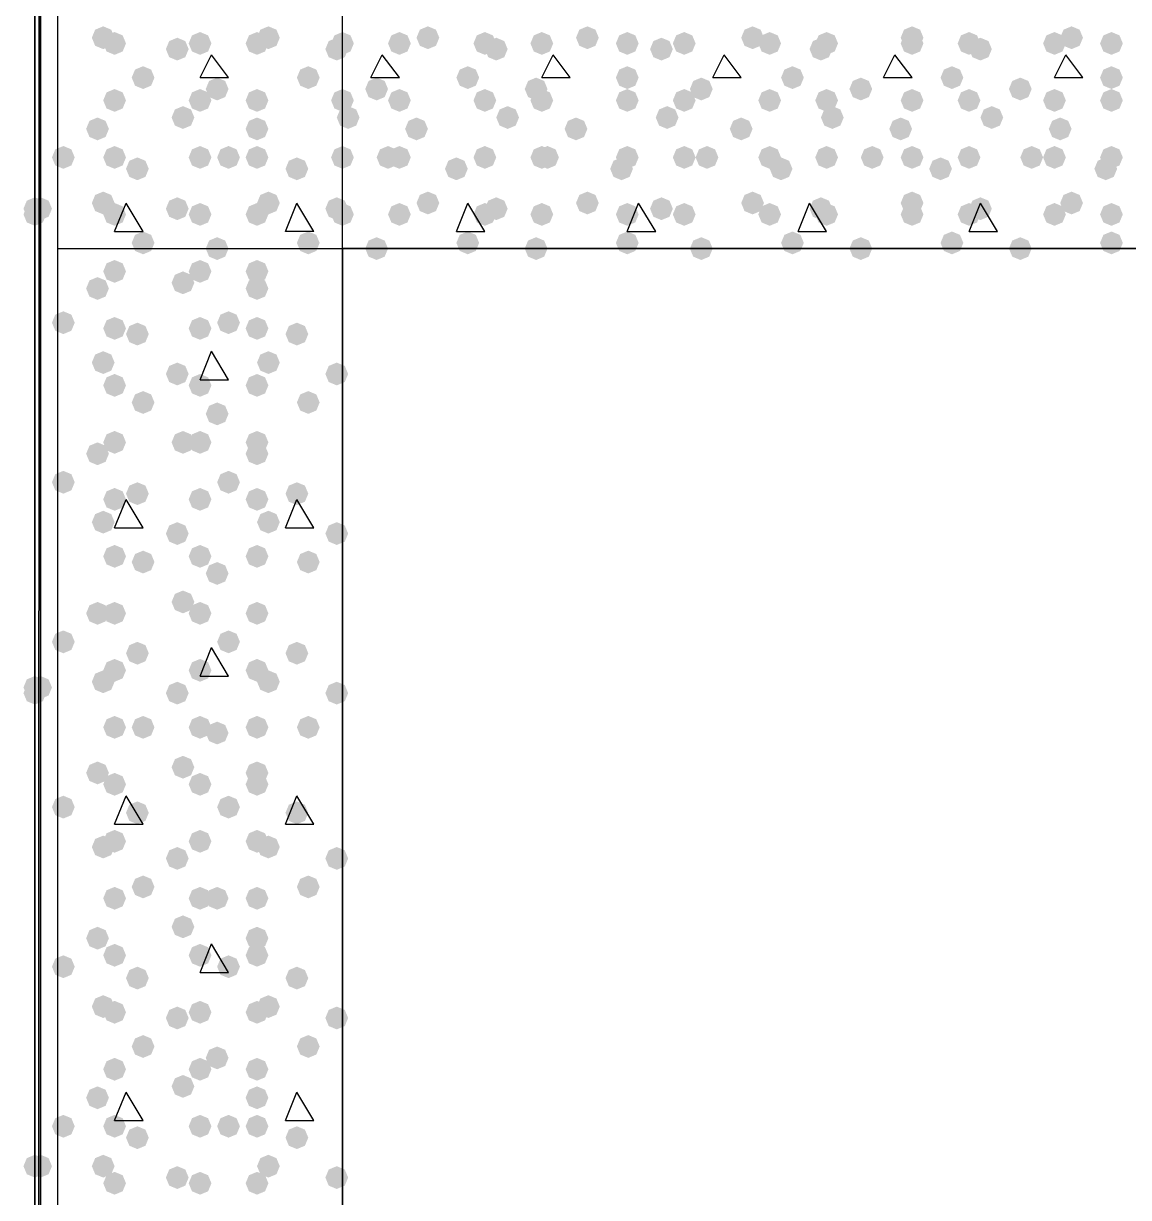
# Model space of a CAD drawing. Header units: millimetres. Extents: x 0 to 420, y 0 to 297.
# Drawn here: x 32.22 to 40.43, y 174.65 to 183.37 of the extents above; entities that cross this region are included whole.
import ezdxf

# ---------------------------------------------------------------- set-up
doc = ezdxf.new("R2010")
doc.units = ezdxf.units.MM
doc.layers.get('0').update_dxf_attribs({"linetype": 'CONTINUOUS'})

msp = doc.modelspace()

# ---------------------------------------------------------------- hatches: boundary and pattern name
at = {"true_color": 0x000007}
h = msp.add_hatch(color=0, dxfattribs=at)
h.paths.add_polyline_path([(32.342667, 226.271667), (32.342667, 82.677)], flags=0)
h.paths.add_polyline_path([(32.342667, 82.677), (32.342667, 226.271667)], flags=0)
for points in [[(32.893, 183.261), (32.868129, 183.201204), (32.808333, 183.176333), (32.748537, 183.201204), (32.723667, 183.261), (32.748537, 183.320796), (32.808333, 183.345667), (32.868129, 183.320796)], [(34.120667, 183.261), (34.095796, 183.201204), (34.036, 183.176333), (33.976204, 183.201204), (33.951333, 183.261), (33.976204, 183.320796), (34.036, 183.345667), (34.095796, 183.320796)], [(32.977667, 183.218667), (32.952796, 183.158871), (32.893, 183.134), (32.833204, 183.158871), (32.808333, 183.218667), (32.833204, 183.278462), (32.893, 183.303333), (32.952796, 183.278463)], [(33.443333, 183.176333), (33.418463, 183.116537), (33.358667, 183.091667), (33.298871, 183.116537), (33.274, 183.176333), (33.298871, 183.236129), (33.358667, 183.261), (33.418462, 183.236129)], [(33.612667, 183.218667), (33.587796, 183.158871), (33.528, 183.134), (33.468204, 183.158871), (33.443333, 183.218667), (33.468204, 183.278462), (33.528, 183.303333), (33.587796, 183.278463)], [(34.036, 183.218667), (34.011129, 183.158871), (33.951333, 183.134), (33.891537, 183.158871), (33.866667, 183.218667), (33.891537, 183.278462), (33.951333, 183.303333), (34.011129, 183.278463)], [(34.628667, 183.176333), (34.603796, 183.116537), (34.544, 183.091667), (34.484204, 183.116537), (34.459333, 183.176333), (34.484204, 183.236129), (34.544, 183.261), (34.603796, 183.236129)], [(33.189333, 182.964667), (33.164462, 182.904871), (33.104667, 182.88), (33.044871, 182.904871), (33.02, 182.964667), (33.044871, 183.024462), (33.104667, 183.049333), (33.164462, 183.024463)], [(34.417, 182.964667), (34.392129, 182.904871), (34.332333, 182.88), (34.272538, 182.904871), (34.247667, 182.964667), (34.272537, 183.024462), (34.332333, 183.049333), (34.392129, 183.024463)], [(33.739667, 182.88), (33.714796, 182.820204), (33.655, 182.795333), (33.595204, 182.820204), (33.570333, 182.88), (33.595204, 182.939796), (33.655, 182.964667), (33.714796, 182.939796)], [(32.977667, 182.795333), (32.952796, 182.735537), (32.893, 182.710667), (32.833204, 182.735537), (32.808333, 182.795333), (32.833204, 182.855129), (32.893, 182.88), (32.952796, 182.855129)], [(33.612667, 182.795333), (33.587796, 182.735537), (33.528, 182.710667), (33.468204, 182.735537), (33.443333, 182.795333), (33.468204, 182.855129), (33.528, 182.88), (33.587796, 182.855129)], [(34.036, 182.795333), (34.011129, 182.735537), (33.951333, 182.710667), (33.891537, 182.735537), (33.866667, 182.795333), (33.891537, 182.855129), (33.951333, 182.88), (34.011129, 182.855129)], [(33.485667, 182.668333), (33.460796, 182.608537), (33.401, 182.583667), (33.341204, 182.608537), (33.316333, 182.668333), (33.341204, 182.728129), (33.401, 182.753), (33.460796, 182.728129)], [(32.850667, 182.583667), (32.825796, 182.523871), (32.766, 182.499), (32.706204, 182.523871), (32.681333, 182.583667), (32.706204, 182.643462), (32.766, 182.668333), (32.825796, 182.643463)], [(34.036, 182.583667), (34.011129, 182.523871), (33.951333, 182.499), (33.891537, 182.523871), (33.866667, 182.583667), (33.891537, 182.643462), (33.951333, 182.668333), (34.011129, 182.643463)], [(32.596667, 182.372), (32.571796, 182.312204), (32.512, 182.287333), (32.452204, 182.312204), (32.427333, 182.372), (32.452204, 182.431796), (32.512, 182.456667), (32.571796, 182.431796)], [(32.977667, 182.372), (32.952796, 182.312204), (32.893, 182.287333), (32.833204, 182.312204), (32.808333, 182.372), (32.833204, 182.431796), (32.893, 182.456667), (32.952796, 182.431796)], [(33.612667, 182.372), (33.587796, 182.312204), (33.528, 182.287333), (33.468204, 182.312204), (33.443333, 182.372), (33.468204, 182.431796), (33.528, 182.456667), (33.587796, 182.431796)], [(33.824333, 182.372), (33.799462, 182.312204), (33.739667, 182.287333), (33.679871, 182.312204), (33.655, 182.372), (33.679871, 182.431796), (33.739667, 182.456667), (33.799462, 182.431796)], [(34.036, 182.372), (34.011129, 182.312204), (33.951333, 182.287333), (33.891537, 182.312204), (33.866667, 182.372), (33.891537, 182.431796), (33.951333, 182.456667), (34.011129, 182.431796)], [(33.147, 182.287333), (33.122129, 182.227537), (33.062333, 182.202667), (33.002538, 182.227537), (32.977667, 182.287333), (33.002537, 182.347129), (33.062333, 182.372), (33.122129, 182.347129)], [(34.332333, 182.287333), (34.307463, 182.227537), (34.247667, 182.202667), (34.187871, 182.227537), (34.163, 182.287333), (34.187871, 182.347129), (34.247667, 182.372), (34.307462, 182.347129)], [(32.893, 182.033333), (32.868129, 181.973537), (32.808333, 181.948667), (32.748537, 181.973537), (32.723667, 182.033333), (32.748537, 182.093129), (32.808333, 182.118), (32.868129, 182.093129)], [(34.120667, 182.033333), (34.095796, 181.973537), (34.036, 181.948667), (33.976204, 181.973537), (33.951333, 182.033333), (33.976204, 182.093129), (34.036, 182.118), (34.095796, 182.093129)], [(32.977667, 181.948667), (32.952796, 181.888871), (32.893, 181.864), (32.833204, 181.888871), (32.808333, 181.948667), (32.833204, 182.008462), (32.893, 182.033333), (32.952796, 182.008463)], [(33.443333, 181.991), (33.418463, 181.931204), (33.358667, 181.906333), (33.298871, 181.931204), (33.274, 181.991), (33.298871, 182.050796), (33.358667, 182.075667), (33.418462, 182.050796)], [(33.612667, 181.948667), (33.587796, 181.888871), (33.528, 181.864), (33.468204, 181.888871), (33.443333, 181.948667), (33.468204, 182.008462), (33.528, 182.033333), (33.587796, 182.008463)], [(34.036, 181.948667), (34.011129, 181.888871), (33.951333, 181.864), (33.891537, 181.888871), (33.866667, 181.948667), (33.891537, 182.008462), (33.951333, 182.033333), (34.011129, 182.008463)], [(34.628667, 181.991), (34.603796, 181.931204), (34.544, 181.906333), (34.484204, 181.931204), (34.459333, 181.991), (34.484204, 182.050796), (34.544, 182.075667), (34.603796, 182.050796)], [(33.189333, 181.737), (33.164462, 181.677204), (33.104667, 181.652333), (33.044871, 181.677204), (33.02, 181.737), (33.044871, 181.796796), (33.104667, 181.821667), (33.164462, 181.796796)], [(33.739667, 181.694667), (33.714796, 181.634871), (33.655, 181.61), (33.595204, 181.634871), (33.570333, 181.694667), (33.595204, 181.754462), (33.655, 181.779333), (33.714796, 181.754463)], [(34.417, 181.737), (34.392129, 181.677204), (34.332333, 181.652333), (34.272538, 181.677204), (34.247667, 181.737), (34.272537, 181.796796), (34.332333, 181.821667), (34.392129, 181.796796)]]:
    msp.add_hatch(color=0, dxfattribs=at).paths.add_polyline_path(points, flags=0)
at = {"true_color": 0x000008}
for points in [[(35.306, 183.261), (35.281129, 183.201204), (35.221333, 183.176333), (35.161537, 183.201204), (35.136667, 183.261), (35.161537, 183.320796), (35.221333, 183.345667), (35.281129, 183.320796)], [(36.491333, 183.261), (36.466462, 183.201204), (36.406667, 183.176333), (36.346871, 183.201204), (36.322, 183.261), (36.346871, 183.320796), (36.406667, 183.345667), (36.466462, 183.320796)], [(37.719, 183.261), (37.694129, 183.201204), (37.634333, 183.176333), (37.574538, 183.201204), (37.549667, 183.261), (37.574537, 183.320796), (37.634333, 183.345667), (37.694129, 183.320796)], [(38.904333, 183.261), (38.879462, 183.201204), (38.819667, 183.176333), (38.759871, 183.201204), (38.735, 183.261), (38.759871, 183.320796), (38.819667, 183.345667), (38.879462, 183.320796)], [(40.089667, 183.261), (40.064796, 183.201204), (40.005, 183.176333), (39.945204, 183.201204), (39.920333, 183.261), (39.945204, 183.320796), (40.005, 183.345667), (40.064796, 183.320796)], [(34.671, 183.218667), (34.646129, 183.158871), (34.586333, 183.134), (34.526537, 183.158871), (34.501667, 183.218667), (34.526537, 183.278462), (34.586333, 183.303333), (34.646129, 183.278463)], [(35.094333, 183.218667), (35.069462, 183.158871), (35.009667, 183.134), (34.949871, 183.158871), (34.925, 183.218667), (34.949871, 183.278462), (35.009667, 183.303333), (35.069462, 183.278463)], [(35.729333, 183.218667), (35.704462, 183.158871), (35.644667, 183.134), (35.584871, 183.158871), (35.56, 183.218667), (35.584871, 183.278462), (35.644667, 183.303333), (35.704462, 183.278463)], [(35.814, 183.176333), (35.789129, 183.116537), (35.729333, 183.091667), (35.669538, 183.116537), (35.644667, 183.176333), (35.669537, 183.236129), (35.729333, 183.261), (35.789129, 183.236129)], [(36.152667, 183.218667), (36.127796, 183.158871), (36.068, 183.134), (36.008204, 183.158871), (35.983333, 183.218667), (36.008204, 183.278462), (36.068, 183.303333), (36.127796, 183.278463)], [(36.787667, 183.218667), (36.762796, 183.158871), (36.703, 183.134), (36.643204, 183.158871), (36.618333, 183.218667), (36.643204, 183.278462), (36.703, 183.303333), (36.762796, 183.278463)], [(37.041667, 183.176333), (37.016796, 183.116537), (36.957, 183.091667), (36.897204, 183.116537), (36.872333, 183.176333), (36.897204, 183.236129), (36.957, 183.261), (37.016796, 183.236129)], [(37.211, 183.218667), (37.186129, 183.158871), (37.126333, 183.134), (37.066537, 183.158871), (37.041667, 183.218667), (37.066537, 183.278462), (37.126333, 183.303333), (37.186129, 183.278463)], [(37.846, 183.218667), (37.821129, 183.158871), (37.761333, 183.134), (37.701537, 183.158871), (37.676667, 183.218667), (37.701537, 183.278462), (37.761333, 183.303333), (37.821129, 183.278463)], [(38.227, 183.176333), (38.202129, 183.116537), (38.142333, 183.091667), (38.082538, 183.116537), (38.057667, 183.176333), (38.082537, 183.236129), (38.142333, 183.261), (38.202129, 183.236129)], [(38.269333, 183.218667), (38.244462, 183.158871), (38.184667, 183.134), (38.124871, 183.158871), (38.1, 183.218667), (38.124871, 183.278462), (38.184667, 183.303333), (38.244462, 183.278463)], [(38.904333, 183.218667), (38.879462, 183.158871), (38.819667, 183.134), (38.759871, 183.158871), (38.735, 183.218667), (38.759871, 183.278462), (38.819667, 183.303333), (38.879462, 183.278463)], [(39.327667, 183.218667), (39.302796, 183.158871), (39.243, 183.134), (39.183204, 183.158871), (39.158333, 183.218667), (39.183204, 183.278462), (39.243, 183.303333), (39.302796, 183.278463)], [(39.412333, 183.176333), (39.387463, 183.116537), (39.327667, 183.091667), (39.267871, 183.116537), (39.243, 183.176333), (39.267871, 183.236129), (39.327667, 183.261), (39.387462, 183.236129)], [(39.962667, 183.218667), (39.937796, 183.158871), (39.878, 183.134), (39.818204, 183.158871), (39.793333, 183.218667), (39.818204, 183.278462), (39.878, 183.303333), (39.937796, 183.278463)], [(40.386, 183.218667), (40.361129, 183.158871), (40.301333, 183.134), (40.241537, 183.158871), (40.216667, 183.218667), (40.241537, 183.278462), (40.301333, 183.303333), (40.361129, 183.278463)], [(35.602333, 182.964667), (35.577463, 182.904871), (35.517667, 182.88), (35.457871, 182.904871), (35.433, 182.964667), (35.457871, 183.024462), (35.517667, 183.049333), (35.577462, 183.024463)], [(36.787667, 182.964667), (36.762796, 182.904871), (36.703, 182.88), (36.643204, 182.904871), (36.618333, 182.964667), (36.643204, 183.024462), (36.703, 183.049333), (36.762796, 183.024463)], [(38.015333, 182.964667), (37.990463, 182.904871), (37.930667, 182.88), (37.870871, 182.904871), (37.846, 182.964667), (37.870871, 183.024462), (37.930667, 183.049333), (37.990462, 183.024463)], [(39.200667, 182.964667), (39.175796, 182.904871), (39.116, 182.88), (39.056204, 182.904871), (39.031333, 182.964667), (39.056204, 183.024462), (39.116, 183.049333), (39.175796, 183.024463)], [(40.386, 182.964667), (40.361129, 182.904871), (40.301333, 182.88), (40.241537, 182.904871), (40.216667, 182.964667), (40.241537, 183.024462), (40.301333, 183.049333), (40.361129, 183.024463)], [(34.925, 182.88), (34.900129, 182.820204), (34.840333, 182.795333), (34.780538, 182.820204), (34.755667, 182.88), (34.780537, 182.939796), (34.840333, 182.964667), (34.900129, 182.939796)], [(36.110333, 182.88), (36.085463, 182.820204), (36.025667, 182.795333), (35.965871, 182.820204), (35.941, 182.88), (35.965871, 182.939796), (36.025667, 182.964667), (36.085462, 182.939796)], [(37.338, 182.88), (37.313129, 182.820204), (37.253333, 182.795333), (37.193537, 182.820204), (37.168667, 182.88), (37.193537, 182.939796), (37.253333, 182.964667), (37.313129, 182.939796)], [(38.523333, 182.88), (38.498463, 182.820204), (38.438667, 182.795333), (38.378871, 182.820204), (38.354, 182.88), (38.378871, 182.939796), (38.438667, 182.964667), (38.498462, 182.939796)], [(39.708667, 182.88), (39.683796, 182.820204), (39.624, 182.795333), (39.564204, 182.820204), (39.539333, 182.88), (39.564204, 182.939796), (39.624, 182.964667), (39.683796, 182.939796)], [(34.671, 182.795333), (34.646129, 182.735537), (34.586333, 182.710667), (34.526537, 182.735537), (34.501667, 182.795333), (34.526537, 182.855129), (34.586333, 182.88), (34.646129, 182.855129)], [(35.094333, 182.795333), (35.069462, 182.735537), (35.009667, 182.710667), (34.949871, 182.735537), (34.925, 182.795333), (34.949871, 182.855129), (35.009667, 182.88), (35.069462, 182.855129)], [(35.729333, 182.795333), (35.704462, 182.735537), (35.644667, 182.710667), (35.584871, 182.735537), (35.56, 182.795333), (35.584871, 182.855129), (35.644667, 182.88), (35.704462, 182.855129)], [(36.152667, 182.795333), (36.127796, 182.735537), (36.068, 182.710667), (36.008204, 182.735537), (35.983333, 182.795333), (36.008204, 182.855129), (36.068, 182.88), (36.127796, 182.855129)], [(36.787667, 182.795333), (36.762796, 182.735537), (36.703, 182.710667), (36.643204, 182.735537), (36.618333, 182.795333), (36.643204, 182.855129), (36.703, 182.88), (36.762796, 182.855129)], [(37.211, 182.795333), (37.186129, 182.735537), (37.126333, 182.710667), (37.066537, 182.735537), (37.041667, 182.795333), (37.066537, 182.855129), (37.126333, 182.88), (37.186129, 182.855129)], [(37.846, 182.795333), (37.821129, 182.735537), (37.761333, 182.710667), (37.701537, 182.735537), (37.676667, 182.795333), (37.701537, 182.855129), (37.761333, 182.88), (37.821129, 182.855129)], [(38.269333, 182.795333), (38.244462, 182.735537), (38.184667, 182.710667), (38.124871, 182.735537), (38.1, 182.795333), (38.124871, 182.855129), (38.184667, 182.88), (38.244462, 182.855129)], [(38.904333, 182.795333), (38.879462, 182.735537), (38.819667, 182.710667), (38.759871, 182.735537), (38.735, 182.795333), (38.759871, 182.855129), (38.819667, 182.88), (38.879462, 182.855129)], [(39.327667, 182.795333), (39.302796, 182.735537), (39.243, 182.710667), (39.183204, 182.735537), (39.158333, 182.795333), (39.183204, 182.855129), (39.243, 182.88), (39.302796, 182.855129)], [(39.962667, 182.795333), (39.937796, 182.735537), (39.878, 182.710667), (39.818204, 182.735537), (39.793333, 182.795333), (39.818204, 182.855129), (39.878, 182.88), (39.937796, 182.855129)], [(40.386, 182.795333), (40.361129, 182.735537), (40.301333, 182.710667), (40.241537, 182.735537), (40.216667, 182.795333), (40.241537, 182.855129), (40.301333, 182.88), (40.361129, 182.855129)], [(34.713333, 182.668333), (34.688463, 182.608537), (34.628667, 182.583667), (34.568871, 182.608537), (34.544, 182.668333), (34.568871, 182.728129), (34.628667, 182.753), (34.688462, 182.728129)], [(35.898667, 182.668333), (35.873796, 182.608537), (35.814, 182.583667), (35.754204, 182.608537), (35.729333, 182.668333), (35.754204, 182.728129), (35.814, 182.753), (35.873796, 182.728129)], [(37.084, 182.668333), (37.059129, 182.608537), (36.999333, 182.583667), (36.939538, 182.608537), (36.914667, 182.668333), (36.939537, 182.728129), (36.999333, 182.753), (37.059129, 182.728129)], [(38.311667, 182.668333), (38.286796, 182.608537), (38.227, 182.583667), (38.167204, 182.608537), (38.142333, 182.668333), (38.167204, 182.728129), (38.227, 182.753), (38.286796, 182.728129)], [(39.497, 182.668333), (39.472129, 182.608537), (39.412333, 182.583667), (39.352538, 182.608537), (39.327667, 182.668333), (39.352537, 182.728129), (39.412333, 182.753), (39.472129, 182.728129)], [(35.221333, 182.583667), (35.196463, 182.523871), (35.136667, 182.499), (35.076871, 182.523871), (35.052, 182.583667), (35.076871, 182.643462), (35.136667, 182.668333), (35.196462, 182.643463)], [(36.406667, 182.583667), (36.381796, 182.523871), (36.322, 182.499), (36.262204, 182.523871), (36.237333, 182.583667), (36.262204, 182.643462), (36.322, 182.668333), (36.381796, 182.643463)], [(37.634333, 182.583667), (37.609462, 182.523871), (37.549667, 182.499), (37.489871, 182.523871), (37.465, 182.583667), (37.489871, 182.643462), (37.549667, 182.668333), (37.609462, 182.643463)], [(38.819667, 182.583667), (38.794796, 182.523871), (38.735, 182.499), (38.675204, 182.523871), (38.650333, 182.583667), (38.675204, 182.643462), (38.735, 182.668333), (38.794796, 182.643463)], [(40.005, 182.583667), (39.980129, 182.523871), (39.920333, 182.499), (39.860538, 182.523871), (39.835667, 182.583667), (39.860537, 182.643462), (39.920333, 182.668333), (39.980129, 182.643463)], [(34.671, 182.372), (34.646129, 182.312204), (34.586333, 182.287333), (34.526537, 182.312204), (34.501667, 182.372), (34.526537, 182.431796), (34.586333, 182.456667), (34.646129, 182.431796)], [(35.009667, 182.372), (34.984796, 182.312204), (34.925, 182.287333), (34.865204, 182.312204), (34.840333, 182.372), (34.865204, 182.431796), (34.925, 182.456667), (34.984796, 182.431796)], [(35.094333, 182.372), (35.069462, 182.312204), (35.009667, 182.287333), (34.949871, 182.312204), (34.925, 182.372), (34.949871, 182.431796), (35.009667, 182.456667), (35.069462, 182.431796)], [(35.729333, 182.372), (35.704462, 182.312204), (35.644667, 182.287333), (35.584871, 182.312204), (35.56, 182.372), (35.584871, 182.431796), (35.644667, 182.456667), (35.704462, 182.431796)], [(36.152667, 182.372), (36.127796, 182.312204), (36.068, 182.287333), (36.008204, 182.312204), (35.983333, 182.372), (36.008204, 182.431796), (36.068, 182.456667), (36.127796, 182.431796)], [(36.195, 182.372), (36.170129, 182.312204), (36.110333, 182.287333), (36.050538, 182.312204), (36.025667, 182.372), (36.050537, 182.431796), (36.110333, 182.456667), (36.170129, 182.431796)], [(36.787667, 182.372), (36.762796, 182.312204), (36.703, 182.287333), (36.643204, 182.312204), (36.618333, 182.372), (36.643204, 182.431796), (36.703, 182.456667), (36.762796, 182.431796)], [(37.211, 182.372), (37.186129, 182.312204), (37.126333, 182.287333), (37.066537, 182.312204), (37.041667, 182.372), (37.066537, 182.431796), (37.126333, 182.456667), (37.186129, 182.431796)], [(37.380333, 182.372), (37.355463, 182.312204), (37.295667, 182.287333), (37.235871, 182.312204), (37.211, 182.372), (37.235871, 182.431796), (37.295667, 182.456667), (37.355462, 182.431796)], [(37.846, 182.372), (37.821129, 182.312204), (37.761333, 182.287333), (37.701537, 182.312204), (37.676667, 182.372), (37.701537, 182.431796), (37.761333, 182.456667), (37.821129, 182.431796)], [(38.269333, 182.372), (38.244462, 182.312204), (38.184667, 182.287333), (38.124871, 182.312204), (38.1, 182.372), (38.124871, 182.431796), (38.184667, 182.456667), (38.244462, 182.431796)], [(38.608, 182.372), (38.583129, 182.312204), (38.523333, 182.287333), (38.463538, 182.312204), (38.438667, 182.372), (38.463537, 182.431796), (38.523333, 182.456667), (38.583129, 182.431796)], [(38.904333, 182.372), (38.879462, 182.312204), (38.819667, 182.287333), (38.759871, 182.312204), (38.735, 182.372), (38.759871, 182.431796), (38.819667, 182.456667), (38.879462, 182.431796)], [(39.327667, 182.372), (39.302796, 182.312204), (39.243, 182.287333), (39.183204, 182.312204), (39.158333, 182.372), (39.183204, 182.431796), (39.243, 182.456667), (39.302796, 182.431796)], [(39.793333, 182.372), (39.768463, 182.312204), (39.708667, 182.287333), (39.648871, 182.312204), (39.624, 182.372), (39.648871, 182.431796), (39.708667, 182.456667), (39.768462, 182.431796)], [(39.962667, 182.372), (39.937796, 182.312204), (39.878, 182.287333), (39.818204, 182.312204), (39.793333, 182.372), (39.818204, 182.431796), (39.878, 182.456667), (39.937796, 182.431796)], [(40.386, 182.372), (40.361129, 182.312204), (40.301333, 182.287333), (40.241537, 182.312204), (40.216667, 182.372), (40.241537, 182.431796), (40.301333, 182.456667), (40.361129, 182.431796)], [(35.517667, 182.287333), (35.492796, 182.227537), (35.433, 182.202667), (35.373204, 182.227537), (35.348333, 182.287333), (35.373204, 182.347129), (35.433, 182.372), (35.492796, 182.347129)], [(36.745333, 182.287333), (36.720463, 182.227537), (36.660667, 182.202667), (36.600871, 182.227537), (36.576, 182.287333), (36.600871, 182.347129), (36.660667, 182.372), (36.720462, 182.347129)], [(37.930667, 182.287333), (37.905796, 182.227537), (37.846, 182.202667), (37.786204, 182.227537), (37.761333, 182.287333), (37.786204, 182.347129), (37.846, 182.372), (37.905796, 182.347129)], [(39.116, 182.287333), (39.091129, 182.227537), (39.031333, 182.202667), (38.971537, 182.227537), (38.946667, 182.287333), (38.971537, 182.347129), (39.031333, 182.372), (39.091129, 182.347129)], [(40.343667, 182.287333), (40.318796, 182.227537), (40.259, 182.202667), (40.199204, 182.227537), (40.174333, 182.287333), (40.199204, 182.347129), (40.259, 182.372), (40.318796, 182.347129)], [(35.306, 182.033333), (35.281129, 181.973537), (35.221333, 181.948667), (35.161537, 181.973537), (35.136667, 182.033333), (35.161537, 182.093129), (35.221333, 182.118), (35.281129, 182.093129)], [(36.491333, 182.033333), (36.466462, 181.973537), (36.406667, 181.948667), (36.346871, 181.973537), (36.322, 182.033333), (36.346871, 182.093129), (36.406667, 182.118), (36.466462, 182.093129)], [(37.719, 182.033333), (37.694129, 181.973537), (37.634333, 181.948667), (37.574538, 181.973537), (37.549667, 182.033333), (37.574537, 182.093129), (37.634333, 182.118), (37.694129, 182.093129)], [(38.904333, 182.033333), (38.879462, 181.973537), (38.819667, 181.948667), (38.759871, 181.973537), (38.735, 182.033333), (38.759871, 182.093129), (38.819667, 182.118), (38.879462, 182.093129)], [(40.089667, 182.033333), (40.064796, 181.973537), (40.005, 181.948667), (39.945204, 181.973537), (39.920333, 182.033333), (39.945204, 182.093129), (40.005, 182.118), (40.064796, 182.093129)], [(34.671, 181.948667), (34.646129, 181.888871), (34.586333, 181.864), (34.526537, 181.888871), (34.501667, 181.948667), (34.526537, 182.008462), (34.586333, 182.033333), (34.646129, 182.008463)], [(35.094333, 181.948667), (35.069462, 181.888871), (35.009667, 181.864), (34.949871, 181.888871), (34.925, 181.948667), (34.949871, 182.008462), (35.009667, 182.033333), (35.069462, 182.008463)], [(35.729333, 181.948667), (35.704462, 181.888871), (35.644667, 181.864), (35.584871, 181.888871), (35.56, 181.948667), (35.584871, 182.008462), (35.644667, 182.033333), (35.704462, 182.008463)], [(35.814, 181.991), (35.789129, 181.931204), (35.729333, 181.906333), (35.669538, 181.931204), (35.644667, 181.991), (35.669537, 182.050796), (35.729333, 182.075667), (35.789129, 182.050796)], [(36.152667, 181.948667), (36.127796, 181.888871), (36.068, 181.864), (36.008204, 181.888871), (35.983333, 181.948667), (36.008204, 182.008462), (36.068, 182.033333), (36.127796, 182.008463)], [(36.787667, 181.948667), (36.762796, 181.888871), (36.703, 181.864), (36.643204, 181.888871), (36.618333, 181.948667), (36.643204, 182.008462), (36.703, 182.033333), (36.762796, 182.008463)], [(37.041667, 181.991), (37.016796, 181.931204), (36.957, 181.906333), (36.897204, 181.931204), (36.872333, 181.991), (36.897204, 182.050796), (36.957, 182.075667), (37.016796, 182.050796)], [(37.211, 181.948667), (37.186129, 181.888871), (37.126333, 181.864), (37.066537, 181.888871), (37.041667, 181.948667), (37.066537, 182.008462), (37.126333, 182.033333), (37.186129, 182.008463)], [(37.846, 181.948667), (37.821129, 181.888871), (37.761333, 181.864), (37.701537, 181.888871), (37.676667, 181.948667), (37.701537, 182.008462), (37.761333, 182.033333), (37.821129, 182.008463)], [(38.227, 181.991), (38.202129, 181.931204), (38.142333, 181.906333), (38.082538, 181.931204), (38.057667, 181.991), (38.082537, 182.050796), (38.142333, 182.075667), (38.202129, 182.050796)], [(38.269333, 181.948667), (38.244462, 181.888871), (38.184667, 181.864), (38.124871, 181.888871), (38.1, 181.948667), (38.124871, 182.008462), (38.184667, 182.033333), (38.244462, 182.008463)], [(38.904333, 181.948667), (38.879462, 181.888871), (38.819667, 181.864), (38.759871, 181.888871), (38.735, 181.948667), (38.759871, 182.008462), (38.819667, 182.033333), (38.879462, 182.008463)], [(39.327667, 181.948667), (39.302796, 181.888871), (39.243, 181.864), (39.183204, 181.888871), (39.158333, 181.948667), (39.183204, 182.008462), (39.243, 182.033333), (39.302796, 182.008463)], [(39.412333, 181.991), (39.387463, 181.931204), (39.327667, 181.906333), (39.267871, 181.931204), (39.243, 181.991), (39.267871, 182.050796), (39.327667, 182.075667), (39.387462, 182.050796)], [(39.962667, 181.948667), (39.937796, 181.888871), (39.878, 181.864), (39.818204, 181.888871), (39.793333, 181.948667), (39.818204, 182.008462), (39.878, 182.033333), (39.937796, 182.008463)], [(40.386, 181.948667), (40.361129, 181.888871), (40.301333, 181.864), (40.241537, 181.888871), (40.216667, 181.948667), (40.241537, 182.008462), (40.301333, 182.033333), (40.361129, 182.008463)], [(34.925, 181.694667), (34.900129, 181.634871), (34.840333, 181.61), (34.780538, 181.634871), (34.755667, 181.694667), (34.780537, 181.754462), (34.840333, 181.779333), (34.900129, 181.754463)], [(35.602333, 181.737), (35.577463, 181.677204), (35.517667, 181.652333), (35.457871, 181.677204), (35.433, 181.737), (35.457871, 181.796796), (35.517667, 181.821667), (35.577462, 181.796796)], [(36.110333, 181.694667), (36.085463, 181.634871), (36.025667, 181.61), (35.965871, 181.634871), (35.941, 181.694667), (35.965871, 181.754462), (36.025667, 181.779333), (36.085462, 181.754463)], [(36.787667, 181.737), (36.762796, 181.677204), (36.703, 181.652333), (36.643204, 181.677204), (36.618333, 181.737), (36.643204, 181.796796), (36.703, 181.821667), (36.762796, 181.796796)], [(37.338, 181.694667), (37.313129, 181.634871), (37.253333, 181.61), (37.193537, 181.634871), (37.168667, 181.694667), (37.193537, 181.754462), (37.253333, 181.779333), (37.313129, 181.754463)], [(38.015333, 181.737), (37.990463, 181.677204), (37.930667, 181.652333), (37.870871, 181.677204), (37.846, 181.737), (37.870871, 181.796796), (37.930667, 181.821667), (37.990462, 181.796796)], [(38.523333, 181.694667), (38.498463, 181.634871), (38.438667, 181.61), (38.378871, 181.634871), (38.354, 181.694667), (38.378871, 181.754462), (38.438667, 181.779333), (38.498462, 181.754463)], [(39.200667, 181.737), (39.175796, 181.677204), (39.116, 181.652333), (39.056204, 181.677204), (39.031333, 181.737), (39.056204, 181.796796), (39.116, 181.821667), (39.175796, 181.796796)], [(39.708667, 181.694667), (39.683796, 181.634871), (39.624, 181.61), (39.564204, 181.634871), (39.539333, 181.694667), (39.564204, 181.754462), (39.624, 181.779333), (39.683796, 181.754463)], [(40.386, 181.737), (40.361129, 181.677204), (40.301333, 181.652333), (40.241537, 181.677204), (40.216667, 181.737), (40.241537, 181.796796), (40.301333, 181.821667), (40.361129, 181.796796)], [(32.977667, 181.525333), (32.952796, 181.465537), (32.893, 181.440667), (32.833204, 181.465537), (32.808333, 181.525333), (32.833204, 181.585129), (32.893, 181.61), (32.952796, 181.585129)], [(33.612667, 181.525333), (33.587796, 181.465537), (33.528, 181.440667), (33.468204, 181.465537), (33.443333, 181.525333), (33.468204, 181.585129), (33.528, 181.61), (33.587796, 181.585129)], [(34.036, 181.525333), (34.011129, 181.465537), (33.951333, 181.440667), (33.891537, 181.465537), (33.866667, 181.525333), (33.891537, 181.585129), (33.951333, 181.61), (34.011129, 181.585129)], [(32.850667, 181.398333), (32.825796, 181.338537), (32.766, 181.313667), (32.706204, 181.338537), (32.681333, 181.398333), (32.706204, 181.458129), (32.766, 181.483), (32.825796, 181.458129)], [(33.485667, 181.440667), (33.460796, 181.380871), (33.401, 181.356), (33.341204, 181.380871), (33.316333, 181.440667), (33.341204, 181.500462), (33.401, 181.525333), (33.460796, 181.500463)], [(34.036, 181.398333), (34.011129, 181.338537), (33.951333, 181.313667), (33.891537, 181.338537), (33.866667, 181.398333), (33.891537, 181.458129), (33.951333, 181.483), (34.011129, 181.458129)], [(32.596667, 181.144333), (32.571796, 181.084537), (32.512, 181.059667), (32.452204, 181.084537), (32.427333, 181.144333), (32.452204, 181.204129), (32.512, 181.229), (32.571796, 181.204129)], [(33.824333, 181.144333), (33.799462, 181.084537), (33.739667, 181.059667), (33.679871, 181.084537), (33.655, 181.144333), (33.679871, 181.204129), (33.739667, 181.229), (33.799462, 181.204129)], [(32.977667, 181.102), (32.952796, 181.042204), (32.893, 181.017333), (32.833204, 181.042204), (32.808333, 181.102), (32.833204, 181.161796), (32.893, 181.186667), (32.952796, 181.161796)], [(33.147, 181.059667), (33.122129, 180.999871), (33.062333, 180.975), (33.002538, 180.999871), (32.977667, 181.059667), (33.002537, 181.119462), (33.062333, 181.144333), (33.122129, 181.119463)], [(33.612667, 181.102), (33.587796, 181.042204), (33.528, 181.017333), (33.468204, 181.042204), (33.443333, 181.102), (33.468204, 181.161796), (33.528, 181.186667), (33.587796, 181.161796)], [(34.036, 181.102), (34.011129, 181.042204), (33.951333, 181.017333), (33.891537, 181.042204), (33.866667, 181.102), (33.891537, 181.161796), (33.951333, 181.186667), (34.011129, 181.161796)], [(34.332333, 181.059667), (34.307463, 180.999871), (34.247667, 180.975), (34.187871, 180.999871), (34.163, 181.059667), (34.187871, 181.119462), (34.247667, 181.144333), (34.307462, 181.119463)], [(32.893, 180.848), (32.868129, 180.788204), (32.808333, 180.763333), (32.748537, 180.788204), (32.723667, 180.848), (32.748537, 180.907796), (32.808333, 180.932667), (32.868129, 180.907796)], [(34.120667, 180.848), (34.095796, 180.788204), (34.036, 180.763333), (33.976204, 180.788204), (33.951333, 180.848), (33.976204, 180.907796), (34.036, 180.932667), (34.095796, 180.907796)], [(33.443333, 180.763333), (33.418463, 180.703537), (33.358667, 180.678667), (33.298871, 180.703537), (33.274, 180.763333), (33.298871, 180.823129), (33.358667, 180.848), (33.418462, 180.823129)], [(34.628667, 180.763333), (34.603796, 180.703537), (34.544, 180.678667), (34.484204, 180.703537), (34.459333, 180.763333), (34.484204, 180.823129), (34.544, 180.848), (34.603796, 180.823129)], [(32.977667, 180.678667), (32.952796, 180.618871), (32.893, 180.594), (32.833204, 180.618871), (32.808333, 180.678667), (32.833204, 180.738462), (32.893, 180.763333), (32.952796, 180.738463)], [(33.612667, 180.678667), (33.587796, 180.618871), (33.528, 180.594), (33.468204, 180.618871), (33.443333, 180.678667), (33.468204, 180.738462), (33.528, 180.763333), (33.587796, 180.738463)], [(34.036, 180.678667), (34.011129, 180.618871), (33.951333, 180.594), (33.891537, 180.618871), (33.866667, 180.678667), (33.891537, 180.738462), (33.951333, 180.763333), (34.011129, 180.738463)], [(33.189333, 180.551667), (33.164462, 180.491871), (33.104667, 180.467), (33.044871, 180.491871), (33.02, 180.551667), (33.044871, 180.611462), (33.104667, 180.636333), (33.164462, 180.611463)], [(34.417, 180.551667), (34.392129, 180.491871), (34.332333, 180.467), (34.272538, 180.491871), (34.247667, 180.551667), (34.272537, 180.611462), (34.332333, 180.636333), (34.392129, 180.611463)], [(33.739667, 180.467), (33.714796, 180.407204), (33.655, 180.382333), (33.595204, 180.407204), (33.570333, 180.467), (33.595204, 180.526796), (33.655, 180.551667), (33.714796, 180.526796)], [(32.977667, 180.255333), (32.952796, 180.195537), (32.893, 180.170667), (32.833204, 180.195537), (32.808333, 180.255333), (32.833204, 180.315129), (32.893, 180.34), (32.952796, 180.315129)], [(33.485667, 180.255333), (33.460796, 180.195537), (33.401, 180.170667), (33.341204, 180.195537), (33.316333, 180.255333), (33.341204, 180.315129), (33.401, 180.34), (33.460796, 180.315129)], [(33.612667, 180.255333), (33.587796, 180.195537), (33.528, 180.170667), (33.468204, 180.195537), (33.443333, 180.255333), (33.468204, 180.315129), (33.528, 180.34), (33.587796, 180.315129)], [(34.036, 180.255333), (34.011129, 180.195537), (33.951333, 180.170667), (33.891537, 180.195537), (33.866667, 180.255333), (33.891537, 180.315129), (33.951333, 180.34), (34.011129, 180.315129)], [(32.850667, 180.170667), (32.825796, 180.110871), (32.766, 180.086), (32.706204, 180.110871), (32.681333, 180.170667), (32.706204, 180.230462), (32.766, 180.255333), (32.825796, 180.230463)], [(34.036, 180.170667), (34.011129, 180.110871), (33.951333, 180.086), (33.891537, 180.110871), (33.866667, 180.170667), (33.891537, 180.230462), (33.951333, 180.255333), (34.011129, 180.230463)], [(32.596667, 179.959), (32.571796, 179.899204), (32.512, 179.874333), (32.452204, 179.899204), (32.427333, 179.959), (32.452204, 180.018796), (32.512, 180.043667), (32.571796, 180.018796)], [(33.824333, 179.959), (33.799462, 179.899204), (33.739667, 179.874333), (33.679871, 179.899204), (33.655, 179.959), (33.679871, 180.018796), (33.739667, 180.043667), (33.799462, 180.018796)], [(32.977667, 179.832), (32.952796, 179.772204), (32.893, 179.747333), (32.833204, 179.772204), (32.808333, 179.832), (32.833204, 179.891796), (32.893, 179.916667), (32.952796, 179.891796)], [(33.147, 179.874333), (33.122129, 179.814537), (33.062333, 179.789667), (33.002538, 179.814537), (32.977667, 179.874333), (33.002537, 179.934129), (33.062333, 179.959), (33.122129, 179.934129)], [(33.612667, 179.832), (33.587796, 179.772204), (33.528, 179.747333), (33.468204, 179.772204), (33.443333, 179.832), (33.468204, 179.891796), (33.528, 179.916667), (33.587796, 179.891796)], [(34.036, 179.832), (34.011129, 179.772204), (33.951333, 179.747333), (33.891537, 179.772204), (33.866667, 179.832), (33.891537, 179.891796), (33.951333, 179.916667), (34.011129, 179.891796)], [(34.332333, 179.874333), (34.307463, 179.814537), (34.247667, 179.789667), (34.187871, 179.814537), (34.163, 179.874333), (34.187871, 179.934129), (34.247667, 179.959), (34.307462, 179.934129)], [(32.893, 179.662667), (32.868129, 179.602871), (32.808333, 179.578), (32.748537, 179.602871), (32.723667, 179.662667), (32.748537, 179.722462), (32.808333, 179.747333), (32.868129, 179.722463)], [(34.120667, 179.662667), (34.095796, 179.602871), (34.036, 179.578), (33.976204, 179.602871), (33.951333, 179.662667), (33.976204, 179.722462), (34.036, 179.747333), (34.095796, 179.722463)], [(33.443333, 179.578), (33.418463, 179.518204), (33.358667, 179.493333), (33.298871, 179.518204), (33.274, 179.578), (33.298871, 179.637796), (33.358667, 179.662667), (33.418462, 179.637796)], [(34.628667, 179.578), (34.603796, 179.518204), (34.544, 179.493333), (34.484204, 179.518204), (34.459333, 179.578), (34.484204, 179.637796), (34.544, 179.662667), (34.603796, 179.637796)], [(32.977667, 179.408667), (32.952796, 179.348871), (32.893, 179.324), (32.833204, 179.348871), (32.808333, 179.408667), (32.833204, 179.468462), (32.893, 179.493333), (32.952796, 179.468463)], [(33.612667, 179.408667), (33.587796, 179.348871), (33.528, 179.324), (33.468204, 179.348871), (33.443333, 179.408667), (33.468204, 179.468462), (33.528, 179.493333), (33.587796, 179.468463)], [(34.036, 179.408667), (34.011129, 179.348871), (33.951333, 179.324), (33.891537, 179.348871), (33.866667, 179.408667), (33.891537, 179.468462), (33.951333, 179.493333), (34.011129, 179.468463)], [(33.189333, 179.366333), (33.164462, 179.306537), (33.104667, 179.281667), (33.044871, 179.306537), (33.02, 179.366333), (33.044871, 179.426129), (33.104667, 179.451), (33.164462, 179.426129)], [(34.417, 179.366333), (34.392129, 179.306537), (34.332333, 179.281667), (34.272538, 179.306537), (34.247667, 179.366333), (34.272537, 179.426129), (34.332333, 179.451), (34.392129, 179.426129)], [(33.739667, 179.281667), (33.714796, 179.221871), (33.655, 179.197), (33.595204, 179.221871), (33.570333, 179.281667), (33.595204, 179.341462), (33.655, 179.366333), (33.714796, 179.341463)], [(33.485667, 179.07), (33.460796, 179.010204), (33.401, 178.985333), (33.341204, 179.010204), (33.316333, 179.07), (33.341204, 179.129796), (33.401, 179.154667), (33.460796, 179.129796)], [(32.850667, 178.985333), (32.825796, 178.925537), (32.766, 178.900667), (32.706204, 178.925537), (32.681333, 178.985333), (32.706204, 179.045129), (32.766, 179.07), (32.825796, 179.045129)], [(32.977667, 178.985333), (32.952796, 178.925537), (32.893, 178.900667), (32.833204, 178.925537), (32.808333, 178.985333), (32.833204, 179.045129), (32.893, 179.07), (32.952796, 179.045129)], [(33.612667, 178.985333), (33.587796, 178.925537), (33.528, 178.900667), (33.468204, 178.925537), (33.443333, 178.985333), (33.468204, 179.045129), (33.528, 179.07), (33.587796, 179.045129)], [(34.036, 178.985333), (34.011129, 178.925537), (33.951333, 178.900667), (33.891537, 178.925537), (33.866667, 178.985333), (33.891537, 179.045129), (33.951333, 179.07), (34.011129, 179.045129)], [(34.036, 178.985333), (34.011129, 178.925537), (33.951333, 178.900667), (33.891537, 178.925537), (33.866667, 178.985333), (33.891537, 179.045129), (33.951333, 179.07), (34.011129, 179.045129)], [(32.596667, 178.773667), (32.571796, 178.713871), (32.512, 178.689), (32.452204, 178.713871), (32.427333, 178.773667), (32.452204, 178.833462), (32.512, 178.858333), (32.571796, 178.833463)], [(33.824333, 178.773667), (33.799462, 178.713871), (33.739667, 178.689), (33.679871, 178.713871), (33.655, 178.773667), (33.679871, 178.833462), (33.739667, 178.858333), (33.799462, 178.833463)], [(33.147, 178.689), (33.122129, 178.629204), (33.062333, 178.604333), (33.002538, 178.629204), (32.977667, 178.689), (33.002537, 178.748796), (33.062333, 178.773667), (33.122129, 178.748796)], [(34.332333, 178.689), (34.307463, 178.629204), (34.247667, 178.604333), (34.187871, 178.629204), (34.163, 178.689), (34.187871, 178.748796), (34.247667, 178.773667), (34.307462, 178.748796)], [(32.977667, 178.562), (32.952796, 178.502204), (32.893, 178.477333), (32.833204, 178.502204), (32.808333, 178.562), (32.833204, 178.621796), (32.893, 178.646667), (32.952796, 178.621796)], [(33.612667, 178.562), (33.587796, 178.502204), (33.528, 178.477333), (33.468204, 178.502204), (33.443333, 178.562), (33.468204, 178.621796), (33.528, 178.646667), (33.587796, 178.621796)], [(34.036, 178.562), (34.011129, 178.502204), (33.951333, 178.477333), (33.891537, 178.502204), (33.866667, 178.562), (33.891537, 178.621796), (33.951333, 178.646667), (34.011129, 178.621796)], [(32.893, 178.477333), (32.868129, 178.417537), (32.808333, 178.392667), (32.748537, 178.417537), (32.723667, 178.477333), (32.748537, 178.537129), (32.808333, 178.562), (32.868129, 178.537129)], [(34.120667, 178.477333), (34.095796, 178.417537), (34.036, 178.392667), (33.976204, 178.417537), (33.951333, 178.477333), (33.976204, 178.537129), (34.036, 178.562), (34.095796, 178.537129)], [(33.443333, 178.392667), (33.418463, 178.332871), (33.358667, 178.308), (33.298871, 178.332871), (33.274, 178.392667), (33.298871, 178.452462), (33.358667, 178.477333), (33.418462, 178.452463)], [(34.628667, 178.392667), (34.603796, 178.332871), (34.544, 178.308), (34.484204, 178.332871), (34.459333, 178.392667), (34.484204, 178.452462), (34.544, 178.477333), (34.603796, 178.452463)], [(32.977667, 178.138667), (32.952796, 178.078871), (32.893, 178.054), (32.833204, 178.078871), (32.808333, 178.138667), (32.833204, 178.198462), (32.893, 178.223333), (32.952796, 178.198463)], [(33.189333, 178.138667), (33.164462, 178.078871), (33.104667, 178.054), (33.044871, 178.078871), (33.02, 178.138667), (33.044871, 178.198462), (33.104667, 178.223333), (33.164462, 178.198463)], [(33.612667, 178.138667), (33.587796, 178.078871), (33.528, 178.054), (33.468204, 178.078871), (33.443333, 178.138667), (33.468204, 178.198462), (33.528, 178.223333), (33.587796, 178.198463)], [(33.739667, 178.096333), (33.714796, 178.036537), (33.655, 178.011667), (33.595204, 178.036537), (33.570333, 178.096333), (33.595204, 178.156129), (33.655, 178.181), (33.714796, 178.156129)], [(34.036, 178.138667), (34.011129, 178.078871), (33.951333, 178.054), (33.891537, 178.078871), (33.866667, 178.138667), (33.891537, 178.198462), (33.951333, 178.223333), (34.011129, 178.198463)], [(34.417, 178.138667), (34.392129, 178.078871), (34.332333, 178.054), (34.272538, 178.078871), (34.247667, 178.138667), (34.272537, 178.198462), (34.332333, 178.223333), (34.392129, 178.198463)], [(33.485667, 177.842333), (33.460796, 177.782537), (33.401, 177.757667), (33.341204, 177.782537), (33.316333, 177.842333), (33.341204, 177.902129), (33.401, 177.927), (33.460796, 177.902129)], [(32.850667, 177.8), (32.825796, 177.740204), (32.766, 177.715333), (32.706204, 177.740204), (32.681333, 177.8), (32.706204, 177.859796), (32.766, 177.884667), (32.825796, 177.859796)], [(34.036, 177.8), (34.011129, 177.740204), (33.951333, 177.715333), (33.891537, 177.740204), (33.866667, 177.8), (33.891537, 177.859796), (33.951333, 177.884667), (34.011129, 177.859796)], [(32.977667, 177.715333), (32.952796, 177.655537), (32.893, 177.630667), (32.833204, 177.655537), (32.808333, 177.715333), (32.833204, 177.775129), (32.893, 177.8), (32.952796, 177.775129)], [(33.612667, 177.715333), (33.587796, 177.655537), (33.528, 177.630667), (33.468204, 177.655537), (33.443333, 177.715333), (33.468204, 177.775129), (33.528, 177.8), (33.587796, 177.775129)], [(34.036, 177.715333), (34.011129, 177.655537), (33.951333, 177.630667), (33.891537, 177.655537), (33.866667, 177.715333), (33.891537, 177.775129), (33.951333, 177.8), (34.011129, 177.775129)], [(32.596667, 177.546), (32.571796, 177.486204), (32.512, 177.461333), (32.452204, 177.486204), (32.427333, 177.546), (32.452204, 177.605796), (32.512, 177.630667), (32.571796, 177.605796)], [(33.147, 177.503667), (33.122129, 177.443871), (33.062333, 177.419), (33.002538, 177.443871), (32.977667, 177.503667), (33.002537, 177.563462), (33.062333, 177.588333), (33.122129, 177.563463)], [(33.824333, 177.546), (33.799462, 177.486204), (33.739667, 177.461333), (33.679871, 177.486204), (33.655, 177.546), (33.679871, 177.605796), (33.739667, 177.630667), (33.799462, 177.605796)], [(34.332333, 177.503667), (34.307463, 177.443871), (34.247667, 177.419), (34.187871, 177.443871), (34.163, 177.503667), (34.187871, 177.563462), (34.247667, 177.588333), (34.307462, 177.563463)], [(32.893, 177.249667), (32.868129, 177.189871), (32.808333, 177.165), (32.748537, 177.189871), (32.723667, 177.249667), (32.748537, 177.309462), (32.808333, 177.334333), (32.868129, 177.309463)], [(32.977667, 177.292), (32.952796, 177.232204), (32.893, 177.207333), (32.833204, 177.232204), (32.808333, 177.292), (32.833204, 177.351796), (32.893, 177.376667), (32.952796, 177.351796)], [(33.612667, 177.292), (33.587796, 177.232204), (33.528, 177.207333), (33.468204, 177.232204), (33.443333, 177.292), (33.468204, 177.351796), (33.528, 177.376667), (33.587796, 177.351796)], [(34.036, 177.292), (34.011129, 177.232204), (33.951333, 177.207333), (33.891537, 177.232204), (33.866667, 177.292), (33.891537, 177.351796), (33.951333, 177.376667), (34.011129, 177.351796)], [(34.120667, 177.249667), (34.095796, 177.189871), (34.036, 177.165), (33.976204, 177.189871), (33.951333, 177.249667), (33.976204, 177.309462), (34.036, 177.334333), (34.095796, 177.309463)], [(33.443333, 177.165), (33.418463, 177.105204), (33.358667, 177.080333), (33.298871, 177.105204), (33.274, 177.165), (33.298871, 177.224796), (33.358667, 177.249667), (33.418462, 177.224796)], [(34.628667, 177.165), (34.603796, 177.105204), (34.544, 177.080333), (34.484204, 177.105204), (34.459333, 177.165), (34.484204, 177.224796), (34.544, 177.249667), (34.603796, 177.224796)], [(33.189333, 176.953333), (33.164462, 176.893537), (33.104667, 176.868667), (33.044871, 176.893537), (33.02, 176.953333), (33.044871, 177.013129), (33.104667, 177.038), (33.164462, 177.013129)], [(34.417, 176.953333), (34.392129, 176.893537), (34.332333, 176.868667), (34.272538, 176.893537), (34.247667, 176.953333), (34.272537, 177.013129), (34.332333, 177.038), (34.392129, 177.013129)], [(32.977667, 176.868667), (32.952796, 176.808871), (32.893, 176.784), (32.833204, 176.808871), (32.808333, 176.868667), (32.833204, 176.928462), (32.893, 176.953333), (32.952796, 176.928463)], [(33.612667, 176.868667), (33.587796, 176.808871), (33.528, 176.784), (33.468204, 176.808871), (33.443333, 176.868667), (33.468204, 176.928462), (33.528, 176.953333), (33.587796, 176.928463)], [(33.739667, 176.868667), (33.714796, 176.808871), (33.655, 176.784), (33.595204, 176.808871), (33.570333, 176.868667), (33.595204, 176.928462), (33.655, 176.953333), (33.714796, 176.928463)], [(34.036, 176.868667), (34.011129, 176.808871), (33.951333, 176.784), (33.891537, 176.808871), (33.866667, 176.868667), (33.891537, 176.928462), (33.951333, 176.953333), (34.011129, 176.928463)], [(33.485667, 176.657), (33.460796, 176.597204), (33.401, 176.572333), (33.341204, 176.597204), (33.316333, 176.657), (33.341204, 176.716796), (33.401, 176.741667), (33.460796, 176.716796)], [(32.850667, 176.572333), (32.825796, 176.512537), (32.766, 176.487667), (32.706204, 176.512537), (32.681333, 176.572333), (32.706204, 176.632129), (32.766, 176.657), (32.825796, 176.632129)], [(34.036, 176.572333), (34.011129, 176.512537), (33.951333, 176.487667), (33.891537, 176.512537), (33.866667, 176.572333), (33.891537, 176.632129), (33.951333, 176.657), (34.011129, 176.632129)], [(32.977667, 176.445333), (32.952796, 176.385537), (32.893, 176.360667), (32.833204, 176.385537), (32.808333, 176.445333), (32.833204, 176.505129), (32.893, 176.53), (32.952796, 176.505129)], [(33.612667, 176.445333), (33.587796, 176.385537), (33.528, 176.360667), (33.468204, 176.385537), (33.443333, 176.445333), (33.468204, 176.505129), (33.528, 176.53), (33.587796, 176.505129)], [(34.036, 176.445333), (34.011129, 176.385537), (33.951333, 176.360667), (33.891537, 176.385537), (33.866667, 176.445333), (33.891537, 176.505129), (33.951333, 176.53), (34.011129, 176.505129)], [(32.596667, 176.360667), (32.571796, 176.300871), (32.512, 176.276), (32.452204, 176.300871), (32.427333, 176.360667), (32.452204, 176.420462), (32.512, 176.445333), (32.571796, 176.420463)], [(33.824333, 176.360667), (33.799462, 176.300871), (33.739667, 176.276), (33.679871, 176.300871), (33.655, 176.360667), (33.679871, 176.420462), (33.739667, 176.445333), (33.799462, 176.420463)], [(33.147, 176.276), (33.122129, 176.216204), (33.062333, 176.191333), (33.002538, 176.216204), (32.977667, 176.276), (33.002537, 176.335796), (33.062333, 176.360667), (33.122129, 176.335796)], [(34.332333, 176.276), (34.307463, 176.216204), (34.247667, 176.191333), (34.187871, 176.216204), (34.163, 176.276), (34.187871, 176.335796), (34.247667, 176.360667), (34.307462, 176.335796)], [(32.893, 176.064333), (32.868129, 176.004537), (32.808333, 175.979667), (32.748537, 176.004537), (32.723667, 176.064333), (32.748537, 176.124129), (32.808333, 176.149), (32.868129, 176.124129)], [(32.977667, 176.022), (32.952796, 175.962204), (32.893, 175.937333), (32.833204, 175.962204), (32.808333, 176.022), (32.833204, 176.081796), (32.893, 176.106667), (32.952796, 176.081796)], [(33.612667, 176.022), (33.587796, 175.962204), (33.528, 175.937333), (33.468204, 175.962204), (33.443333, 176.022), (33.468204, 176.081796), (33.528, 176.106667), (33.587796, 176.081796)], [(34.036, 176.022), (34.011129, 175.962204), (33.951333, 175.937333), (33.891537, 175.962204), (33.866667, 176.022), (33.891537, 176.081796), (33.951333, 176.106667), (34.011129, 176.081796)], [(34.120667, 176.064333), (34.095796, 176.004537), (34.036, 175.979667), (33.976204, 176.004537), (33.951333, 176.064333), (33.976204, 176.124129), (34.036, 176.149), (34.095796, 176.124129)], [(33.443333, 175.979667), (33.418463, 175.919871), (33.358667, 175.895), (33.298871, 175.919871), (33.274, 175.979667), (33.298871, 176.039462), (33.358667, 176.064333), (33.418462, 176.039463)], [(34.628667, 175.979667), (34.603796, 175.919871), (34.544, 175.895), (34.484204, 175.919871), (34.459333, 175.979667), (34.484204, 176.039462), (34.544, 176.064333), (34.603796, 176.039463)], [(33.189333, 175.768), (33.164462, 175.708204), (33.104667, 175.683333), (33.044871, 175.708204), (33.02, 175.768), (33.044871, 175.827796), (33.104667, 175.852667), (33.164462, 175.827796)], [(34.417, 175.768), (34.392129, 175.708204), (34.332333, 175.683333), (34.272538, 175.708204), (34.247667, 175.768), (34.272537, 175.827796), (34.332333, 175.852667), (34.392129, 175.827796)], [(33.739667, 175.683333), (33.714796, 175.623538), (33.655, 175.598667), (33.595204, 175.623538), (33.570333, 175.683333), (33.595204, 175.743129), (33.655, 175.768), (33.714796, 175.743129)], [(32.977667, 175.598667), (32.952796, 175.538871), (32.893, 175.514), (32.833204, 175.538871), (32.808333, 175.598667), (32.833204, 175.658462), (32.893, 175.683333), (32.952796, 175.658463)], [(33.612667, 175.598667), (33.587796, 175.538871), (33.528, 175.514), (33.468204, 175.538871), (33.443333, 175.598667), (33.468204, 175.658462), (33.528, 175.683333), (33.587796, 175.658463)], [(34.036, 175.598667), (34.011129, 175.538871), (33.951333, 175.514), (33.891537, 175.538871), (33.866667, 175.598667), (33.891537, 175.658462), (33.951333, 175.683333), (34.011129, 175.658463)], [(33.485667, 175.471667), (33.460796, 175.411871), (33.401, 175.387), (33.341204, 175.411871), (33.316333, 175.471667), (33.341204, 175.531462), (33.401, 175.556333), (33.460796, 175.531463)], [(32.850667, 175.387), (32.825796, 175.327204), (32.766, 175.302333), (32.706204, 175.327204), (32.681333, 175.387), (32.706204, 175.446796), (32.766, 175.471667), (32.825796, 175.446796)], [(34.036, 175.387), (34.011129, 175.327204), (33.951333, 175.302333), (33.891537, 175.327204), (33.866667, 175.387), (33.891537, 175.446796), (33.951333, 175.471667), (34.011129, 175.446796)], [(32.596667, 175.175333), (32.571796, 175.115537), (32.512, 175.090667), (32.452204, 175.115537), (32.427333, 175.175333), (32.452204, 175.235129), (32.512, 175.26), (32.571796, 175.235129)], [(32.977667, 175.175333), (32.952796, 175.115537), (32.893, 175.090667), (32.833204, 175.115537), (32.808333, 175.175333), (32.833204, 175.235129), (32.893, 175.26), (32.952796, 175.235129)], [(33.612667, 175.175333), (33.587796, 175.115537), (33.528, 175.090667), (33.468204, 175.115537), (33.443333, 175.175333), (33.468204, 175.235129), (33.528, 175.26), (33.587796, 175.235129)], [(33.824333, 175.175333), (33.799462, 175.115537), (33.739667, 175.090667), (33.679871, 175.115537), (33.655, 175.175333), (33.679871, 175.235129), (33.739667, 175.26), (33.799462, 175.235129)], [(34.036, 175.175333), (34.011129, 175.115537), (33.951333, 175.090667), (33.891537, 175.115537), (33.866667, 175.175333), (33.891537, 175.235129), (33.951333, 175.26), (34.011129, 175.235129)], [(33.147, 175.090667), (33.122129, 175.030871), (33.062333, 175.006), (33.002538, 175.030871), (32.977667, 175.090667), (33.002537, 175.150462), (33.062333, 175.175333), (33.122129, 175.150463)], [(34.332333, 175.090667), (34.307463, 175.030871), (34.247667, 175.006), (34.187871, 175.030871), (34.163, 175.090667), (34.187871, 175.150462), (34.247667, 175.175333), (34.307462, 175.150463)], [(32.893, 174.879), (32.868129, 174.819204), (32.808333, 174.794333), (32.748537, 174.819204), (32.723667, 174.879), (32.748537, 174.938796), (32.808333, 174.963667), (32.868129, 174.938796)], [(34.120667, 174.879), (34.095796, 174.819204), (34.036, 174.794333), (33.976204, 174.819204), (33.951333, 174.879), (33.976204, 174.938796), (34.036, 174.963667), (34.095796, 174.938796)], [(33.443333, 174.794333), (33.418463, 174.734537), (33.358667, 174.709667), (33.298871, 174.734537), (33.274, 174.794333), (33.298871, 174.854129), (33.358667, 174.879), (33.418462, 174.854129)], [(34.628667, 174.794333), (34.603796, 174.734537), (34.544, 174.709667), (34.484204, 174.734537), (34.459333, 174.794333), (34.484204, 174.854129), (34.544, 174.879), (34.603796, 174.854129)], [(32.977667, 174.752), (32.952796, 174.692204), (32.893, 174.667333), (32.833204, 174.692204), (32.808333, 174.752), (32.833204, 174.811796), (32.893, 174.836667), (32.952796, 174.811796)], [(33.612667, 174.752), (33.587796, 174.692204), (33.528, 174.667333), (33.468204, 174.692204), (33.443333, 174.752), (33.468204, 174.811796), (33.528, 174.836667), (33.587796, 174.811796)], [(34.036, 174.752), (34.011129, 174.692204), (33.951333, 174.667333), (33.891537, 174.692204), (33.866667, 174.752), (33.891537, 174.811796), (33.951333, 174.836667), (34.011129, 174.811796)]]:
    msp.add_hatch(color=0, dxfattribs=at).paths.add_polyline_path(points, flags=0)
at = {"true_color": 0x0000fe}
for points in [[(32.385, 181.991), (32.360129, 181.931204), (32.300333, 181.906333), (32.240538, 181.931204), (32.215667, 181.991), (32.240537, 182.050796), (32.300333, 182.075667), (32.360129, 182.050796)], [(32.385, 181.948667), (32.360129, 181.888871), (32.300333, 181.864), (32.240538, 181.888871), (32.215667, 181.948667), (32.240537, 182.008462), (32.300333, 182.033333), (32.360129, 182.008463)], [(32.385, 181.948667), (32.360129, 181.888871), (32.300333, 181.864), (32.240538, 181.888871), (32.215667, 181.948667), (32.240537, 182.008462), (32.300333, 182.033333), (32.360129, 182.008463)], [(32.427333, 181.991), (32.402463, 181.931204), (32.342667, 181.906333), (32.282871, 181.931204), (32.258, 181.991), (32.282871, 182.050796), (32.342667, 182.075667), (32.402462, 182.050796)], [(32.385, 178.435), (32.360129, 178.375204), (32.300333, 178.350333), (32.240538, 178.375204), (32.215667, 178.435), (32.240537, 178.494796), (32.300333, 178.519667), (32.360129, 178.494796)], [(32.385, 178.435), (32.360129, 178.375204), (32.300333, 178.350333), (32.240538, 178.375204), (32.215667, 178.435), (32.240537, 178.494796), (32.300333, 178.519667), (32.360129, 178.494796)], [(32.427333, 178.435), (32.402463, 178.375204), (32.342667, 178.350333), (32.282871, 178.375204), (32.258, 178.435), (32.282871, 178.494796), (32.342667, 178.519667), (32.402462, 178.494796)], [(32.385, 178.392667), (32.360129, 178.332871), (32.300333, 178.308), (32.240538, 178.332871), (32.215667, 178.392667), (32.240537, 178.452462), (32.300333, 178.477333), (32.360129, 178.452463)], [(32.385, 174.879), (32.360129, 174.819204), (32.300333, 174.794333), (32.240538, 174.819204), (32.215667, 174.879), (32.240537, 174.938796), (32.300333, 174.963667), (32.360129, 174.938796)], [(32.385, 174.879), (32.360129, 174.819204), (32.300333, 174.794333), (32.240538, 174.819204), (32.215667, 174.879), (32.240537, 174.938796), (32.300333, 174.963667), (32.360129, 174.938796)], [(32.385, 174.879), (32.360129, 174.819204), (32.300333, 174.794333), (32.240538, 174.819204), (32.215667, 174.879), (32.240537, 174.938796), (32.300333, 174.963667), (32.360129, 174.938796)], [(32.427333, 174.879), (32.402463, 174.819204), (32.342667, 174.794333), (32.282871, 174.819204), (32.258, 174.879), (32.282871, 174.938796), (32.342667, 174.963667), (32.402462, 174.938796)]]:
    msp.add_hatch(color=0, dxfattribs=at).paths.add_polyline_path(points, flags=0)

# ---------------------------------------------------------------- linework, layer by layer
at = {"color": 0, "true_color": 0x000007}
for points in [[(32.300333, 82.677), (32.300333, 226.314)], [(32.300333, 82.677), (32.342667, 82.677), (32.342667, 226.314)], [(32.342667, 226.271667), (32.342667, 82.677)], [(32.342667, 82.677), (32.342667, 226.271667)], [(32.469667, 183.811333), (32.469667, 160.485667), (380.661333, 160.485667), (380.661333, 183.811333), (218.228333, 183.811333), (218.228333, 204.978), (194.902667, 204.978), (194.902667, 183.811333)], [(32.469667, 183.811333), (32.469667, 160.485667), (380.661333, 160.485667), (380.661333, 183.811333), (218.228333, 183.811333), (218.228333, 204.978), (194.902667, 204.978), (194.902667, 183.811333)], [(32.469667, 183.811333), (32.469667, 181.694667), (34.586333, 181.694667), (34.586333, 183.811333)]]:
    msp.add_lwpolyline(points, close=True, dxfattribs=at)
for points in [[(32.300333, 82.677), (32.300333, 226.314)], [(32.300333, 226.314), (32.300333, 82.677)], [(32.342667, 82.677), (32.342667, 226.271667), (32.342667, 226.314)], [(32.342667, 82.677), (32.342667, 226.271667)], [(33.528, 182.964667), (33.612667, 183.134)], [(33.739667, 182.964667), (33.612667, 183.134)], [(33.528, 182.964667), (33.739667, 182.964667)], [(32.893, 181.821667), (32.977667, 182.033333)], [(33.104667, 181.821667), (32.977667, 182.033333)], [(34.374667, 181.821667), (34.163, 181.821667), (34.247667, 182.033333)], [(34.374667, 181.821667), (34.247667, 182.033333)], [(32.893, 181.821667), (33.104667, 181.821667)], [(32.469667, 181.694667), (32.469667, 162.602333)], [(34.586333, 181.694667), (46.566667, 181.694667)], [(34.586333, 162.602333), (34.586333, 181.694667)]]:
    msp.add_lwpolyline(points, dxfattribs=at)
at = {"color": 0, "true_color": 0x0000fd}
msp.add_lwpolyline([(34.586333, 162.602333), (378.544667, 162.602333), (378.544667, 181.694667), (216.111667, 181.694667), (216.111667, 202.861333), (197.019333, 202.861333), (197.019333, 181.694667), (34.586333, 181.694667)], close=True, dxfattribs=at)
at = {"color": 0, "true_color": 0x000008}
for points in [[(34.798, 182.964667), (34.882667, 183.134)], [(35.009667, 182.964667), (34.882667, 183.134)], [(36.068, 182.964667), (36.152667, 183.134)], [(36.279667, 182.964667), (36.152667, 183.134)], [(37.338, 182.964667), (37.422667, 183.134)], [(37.549667, 182.964667), (37.422667, 183.134)], [(38.608, 182.964667), (38.692667, 183.134)], [(38.819667, 182.964667), (38.692667, 183.134)], [(39.878, 182.964667), (39.962667, 183.134)], [(40.089667, 182.964667), (39.962667, 183.134)], [(34.798, 182.964667), (35.009667, 182.964667)], [(36.068, 182.964667), (36.279667, 182.964667)], [(37.338, 182.964667), (37.549667, 182.964667)], [(38.608, 182.964667), (38.819667, 182.964667)], [(39.878, 182.964667), (40.089667, 182.964667)], [(35.433, 181.821667), (35.517667, 182.033333)], [(35.644667, 181.821667), (35.517667, 182.033333)], [(36.703, 181.821667), (36.787667, 182.033333)], [(36.914667, 181.821667), (36.787667, 182.033333)], [(37.973, 181.821667), (38.057667, 182.033333)], [(38.184667, 181.821667), (38.057667, 182.033333)], [(39.243, 181.821667), (39.327667, 182.033333)], [(39.454667, 181.821667), (39.327667, 182.033333)], [(35.433, 181.821667), (35.644667, 181.821667)], [(36.703, 181.821667), (36.914667, 181.821667)], [(37.973, 181.821667), (38.184667, 181.821667)], [(39.243, 181.821667), (39.454667, 181.821667)], [(33.528, 180.721), (33.612667, 180.932667)], [(33.739667, 180.721), (33.612667, 180.932667)], [(33.528, 180.721), (33.739667, 180.721)], [(32.893, 179.620333), (32.977667, 179.832)], [(33.104667, 179.620333), (32.977667, 179.832)], [(34.163, 179.620333), (34.247667, 179.832)], [(34.374667, 179.620333), (34.247667, 179.832)], [(32.893, 179.620333), (33.104667, 179.620333)], [(34.163, 179.620333), (34.374667, 179.620333)], [(33.528, 178.519667), (33.612667, 178.731333)], [(33.739667, 178.519667), (33.612667, 178.731333)], [(33.528, 178.519667), (33.739667, 178.519667)], [(32.893, 177.419), (32.977667, 177.630667)], [(33.104667, 177.419), (32.977667, 177.630667)], [(34.163, 177.419), (34.247667, 177.630667)], [(34.374667, 177.419), (34.247667, 177.630667)], [(32.893, 177.419), (33.104667, 177.419)], [(34.163, 177.419), (34.374667, 177.419)], [(33.528, 176.318333), (33.612667, 176.53)], [(33.739667, 176.318333), (33.612667, 176.53)], [(33.528, 176.318333), (33.739667, 176.318333)], [(32.893, 175.217667), (32.977667, 175.429333)], [(33.104667, 175.217667), (32.977667, 175.429333)], [(34.163, 175.217667), (34.247667, 175.429333)], [(34.374667, 175.217667), (34.247667, 175.429333)], [(32.893, 175.217667), (33.104667, 175.217667)], [(34.163, 175.217667), (34.374667, 175.217667)]]:
    msp.add_lwpolyline(points, dxfattribs=at)

doc.saveas('drawing.dxf')
